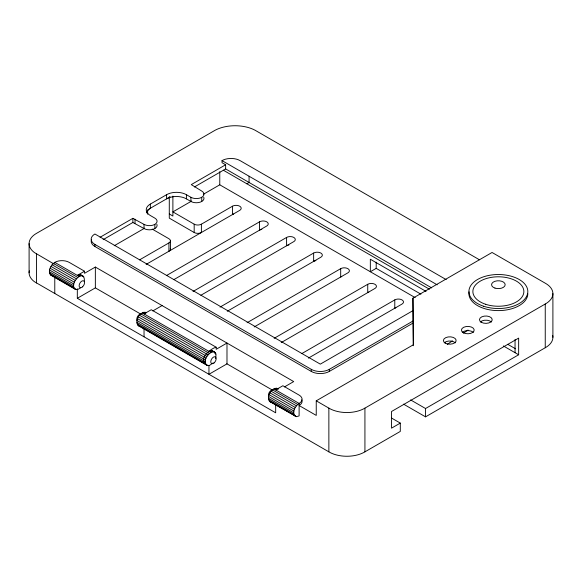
<?xml version="1.0" encoding="UTF-8"?>
<svg xmlns="http://www.w3.org/2000/svg" width="582" height="582" viewBox="0 0 582 582"><rect width="100%" height="100%" fill="white"/><g stroke="black" fill="none" stroke-linecap="round" stroke-linejoin="round"><path stroke-width="0.87" d="M80.527 287.894L77.726 289.516L75.304 289.298L50.954 275.242C47.186 271.365 50.954 264.832 54.781 262.373A10.2 5.893 0 0 1 69.207 262.373L84.536 271.219L84.536 273.3L95.353 267.058L293.706 381.574L284.431 386.928M75.304 289.298C68.203 283.499 85.11 267.378 84.354 281.273M213.027 362.979L209.36 365.511L206.93 365.292L138.414 325.731C134.064 321.155 139.927 311.006 146.06 312.483M206.93 365.292C199.342 358.447 218.716 343.06 215.624 358.483M275.271 388.267L277.076 389.307L275.672 389.904L282.888 385.735L299.112 395.105A10.2 5.893 0 0 1 299.112 403.435L299.112 415.926L296.413 416.654L270.048 401.733C265.698 397.15 271.554 387.008 277.694 388.478M295.292 416.305C291.524 412.434 295.285 405.894 299.112 403.435L273.867 388.856M208.953 365.612L208.953 374.284L226.987 363.874L226.987 343.053L216.169 349.302L216.169 347.214C210.633 348.363 197.778 359.407 206.254 364.601M447.223 344.442L452.425 340.841M463.57 333.115L468.03 330.03M154.856 228.537L154.856 224.368A7.653 4.416 0 0 0 154.856 218.126L150.352 215.522A14.026 8.097 0 0 1 150.352 204.071L166.583 194.701A14.026 8.097 0 0 1 186.415 194.701L190.925 197.305A7.653 4.416 0 0 0 201.743 197.305A7.653 4.416 0 0 0 201.743 191.056L191.274 184.61L225.634 164.771L225.634 168.933L431.684 287.901M100.075 237.267L132.871 218.33L144.038 224.368A7.653 4.416 0 0 0 154.856 224.368M148.999 209.018L170.09 196.84M103.116 239.675L132.871 222.491L144.038 228.537A7.653 4.416 0 0 0 153.277 229.235A7.653 4.416 0 0 0 156.842 224.266M194.41 186.968L225.634 168.933M114.247 245.735L144.54 228.246M191.645 201.052L172.89 211.877L194.177 224.172A5.1 2.946 0 0 0 201.394 224.172L232.494 206.21A5.1 2.946 0 0 1 239.711 206.21A5.1 2.946 0 0 1 239.711 210.378L146.126 264.403M203.365 194.286L219.77 184.814L415.206 297.642M84.536 271.219L77.319 275.381L80.025 274.66L82.95 276.043M246.819 183.774L249.074 182.472L249.074 176.222M139.6 259.848L168.933 242.912A5.1 2.946 0 0 0 168.933 238.744L152.208 229.09M77.319 288.745L77.319 298.29L95.353 287.879L140.88 314.164M166.75 275.402L259.543 221.829A5.1 2.946 0 0 1 266.76 221.829A5.1 2.946 0 0 1 266.76 225.991L173.829 279.644M152.797 310.926L162.072 305.572M193.013 291.473L286.591 237.441A5.1 2.946 0 0 1 293.808 237.441A5.1 2.946 0 0 1 293.808 241.61L200.877 295.263M220.054 307.092L313.64 253.061A5.1 2.946 0 0 1 320.857 253.061A5.1 2.946 0 0 1 320.857 257.222L227.271 311.254M247.103 322.704L340.688 268.673A5.1 2.946 0 0 1 347.898 268.673A5.1 2.946 0 0 1 347.898 272.842L254.181 326.946M420.924 294.179L376.198 268.36L370.341 271.743L370.341 259.245L426.046 291.407M274.151 338.324L367.737 284.292A5.1 2.946 0 0 1 374.946 284.292A5.1 2.946 0 0 1 374.946 288.454L281.23 342.565M301.985 353.485L394.785 299.905A5.1 2.946 0 0 1 401.995 299.905A5.1 2.946 0 0 1 401.995 304.073L308.416 358.105M413.264 345.73L412.944 298.159L492.059 252.479L545.247 283.194A25.077 14.477 0 0 1 545.247 304.015L545.247 347.738L425.544 416.85L403.537 404.141M412.944 310.65L320.304 364.136L94.902 234A12.753 7.362 0 0 0 94.902 244.411L94.902 246.492L311.283 371.425A12.753 7.362 0 0 0 329.317 371.425L413.038 323.083M94.902 244.411L311.283 369.337A12.753 7.362 0 0 0 329.317 369.337L413.038 321.002M301.752 399.827A10.2 5.893 0 0 1 299.112 405.516L316.244 415.41L316.244 400.831L413.395 344.748L412.944 298.159M316.244 400.831L328.866 408.12A25.077 14.477 0 0 0 364.929 408.12L545.247 304.015M29.326 270.848A25.077 14.477 0 0 0 34.498 281.761L328.866 451.843A25.077 14.477 0 0 0 364.929 451.843L400.3 431.422L400.3 423.099L391.526 428.163L391.526 411.503L518.649 338.106L518.649 354.765L425.544 408.52L410.608 399.899M208.953 351.382L211.659 350.655L214.583 352.045M50.954 275.242L52.074 275.592M138.414 325.731L139.535 326.08M270.048 401.733L271.168 402.075M479.466 259.783L254.938 130.157A29.537 17.053 0 0 0 215.267 130.157L36.753 233.222A25.077 14.477 0 0 0 34.498 252.61L54.017 264.01M446.212 279.629L240.06 160.61A12.753 7.362 0 0 0 222.026 160.61L222.026 162.691L225.634 164.771M222.026 160.61L437.191 284.831M223.379 170.235L429.429 289.196M507.766 344.311L515.543 348.807M503.379 345.948L518.649 354.765M166.583 194.701L166.583 198.869A14.026 8.097 0 0 1 174.665 196.563L176.499 196.498A14.026 8.097 0 0 1 186.415 198.869L190.925 201.467A7.653 4.416 0 0 0 200.157 202.172A7.653 4.416 0 0 0 203.722 197.203M169.282 213.965L172.89 216.046L172.89 196.098M201.394 224.172L201.394 232.502A5.1 2.946 0 0 1 194.177 232.502L169.282 218.126L169.282 196.76M148.032 210.022L147.646 209.796L147.646 214.183M391.701 418.138L400.3 423.099M216.169 347.214L151.255 309.74L144.038 313.902L145.442 313.305L143.638 312.265M80.025 274.66L81.829 275.701M83.808 276.843L81.145 275.002M144.94 312.134L146.14 312.832M211.659 350.655L213.463 351.695M215.442 352.838L212.779 351.004M276.574 388.136L278.378 389.176M78.723 274.791L80.527 275.832M210.357 350.786L212.161 351.826M214.78 353.339L215.98 354.038M54.781 262.373L79.123 276.428M142.234 312.861L210.757 352.423M53.384 263.391L77.726 277.447M140.837 313.88L209.36 353.441M272.471 389.882L297.715 404.454M226.798 363.765L272.514 390.158M52.074 264.766L76.424 278.822M139.535 315.262L208.05 354.824M271.168 391.257L296.413 405.836M50.954 266.411L75.304 280.466M138.414 316.899L206.93 356.46M270.048 392.901L295.292 407.473M50.096 268.2L74.438 282.255M137.548 318.689L206.072 358.25M269.182 394.691L294.427 409.262M49.557 270.019L73.899 284.074M137.01 320.507L205.533 360.069M268.644 396.509L293.888 411.081M49.375 271.743L73.718 285.791M136.828 322.232L205.351 361.793M268.462 398.226L293.706 412.805M49.557 273.249L73.899 287.304M137.01 323.745L205.533 363.299M268.644 399.739L293.888 414.311M50.096 274.442L76.424 289.64M137.548 324.938L208.05 365.642M269.182 400.933L296.413 416.654M77.319 298.29L275.672 412.805L275.672 404.999M552.9 293.604L552.9 337.327M515.048 339.532L515.048 352.685M425.544 408.52L425.544 416.85M394.785 299.905L394.785 308.234A5.1 2.946 0 0 1 395.84 307.769M376.198 262.111L376.198 268.36M367.737 284.292L367.737 292.622A5.1 2.946 0 0 1 368.792 292.149M364.929 408.12L364.929 451.843M340.688 268.673L340.688 277.003A5.1 2.946 0 0 1 341.743 276.537M329.317 369.337L329.317 371.425M328.866 408.12L328.866 451.843M313.64 253.061L313.64 261.391A5.1 2.946 0 0 1 315.924 260.627M311.283 369.337L311.283 371.425M286.591 237.441L286.591 245.771A5.1 2.946 0 0 1 288.876 245.007M259.543 221.829L259.543 230.159A5.1 2.946 0 0 1 261.835 229.395M232.494 206.21L232.494 214.54A5.1 2.946 0 0 1 233.557 214.074M219.77 171.661L219.77 184.814M201.743 197.305L201.743 201.467M194.177 224.172L194.177 232.502M190.925 197.305L190.925 201.467M186.415 194.701L186.415 198.869M170.431 240.824L170.431 249.154M168.933 242.912L168.933 251.235A5.1 2.946 0 0 0 170.257 248.39M150.352 204.071L150.352 208.232L147.311 210.866A14.026 8.097 0 0 0 146.366 212.903M144.038 224.368L144.038 228.537M144.038 328.132L144.038 336.803M135.024 219.167L135.024 223.328M132.871 218.33L132.871 222.491M95.353 267.058L95.353 287.879M54.781 276.646L54.781 293.604M36.448 253.868L36.448 283.019M29.1 243.632L29.1 272.783M137.192 320.464A3.827 2.212 -60 0 1 137.388 316.884A3.827 2.212 -60 0 1 140.233 314.127M268.549 395.862A3.827 2.212 -60 0 1 269.517 392.021A3.827 2.212 -60 0 1 272.514 390.056M94.902 246.492A12.753 7.362 0 0 1 91.6 239.384M552.674 335.399A25.077 14.477 0 0 1 545.247 347.738M480.317 322.006A6.373 3.681 0 0 1 491.361 322.006M462.283 332.417A6.373 3.681 0 0 1 473.326 332.417M444.255 342.827A6.373 3.681 0 0 1 455.291 342.827M527.823 293.604A29.456 17.009 0 0 1 496.824 310.584A29.456 17.009 0 0 1 469.07 291.829M82.528 286.846A3.827 2.212 -60 0 0 83.743 280.917A3.827 2.212 -60 0 0 79.217 284.933A3.827 2.212 -60 0 0 82.528 286.846M214.161 362.841A3.827 2.212 -60 0 0 215.376 356.919A3.827 2.212 -60 0 0 210.851 360.927A3.827 2.212 -60 0 0 214.161 362.841M481.329 322.283A6.373 3.681 0 0 0 491.994 320.638A6.373 3.681 0 0 0 484.188 316.128A6.373 3.681 0 0 0 481.329 322.283M485.614 304.27A25.499 14.725 0 0 0 523.865 291.517A25.499 14.725 0 0 0 485.614 278.771A25.499 14.725 0 0 0 485.614 304.27M445.266 343.104A6.373 3.681 0 0 0 455.932 341.459A6.373 3.681 0 0 0 448.125 336.949A6.373 3.681 0 0 0 445.266 343.104M463.294 332.693A6.373 3.681 0 0 0 473.966 331.049A6.373 3.681 0 0 0 466.153 326.538A6.373 3.681 0 0 0 463.294 332.693M494.962 288.097A6.802 3.929 0 0 0 505.169 284.7A6.802 3.929 0 0 0 494.962 281.295A6.802 3.929 0 0 0 494.962 288.097M483.635 306.248A29.456 17.009 0 0 0 527.823 291.517A29.456 17.009 0 0 0 483.635 276.792A29.456 17.009 0 0 0 483.635 306.248"/></g></svg>
